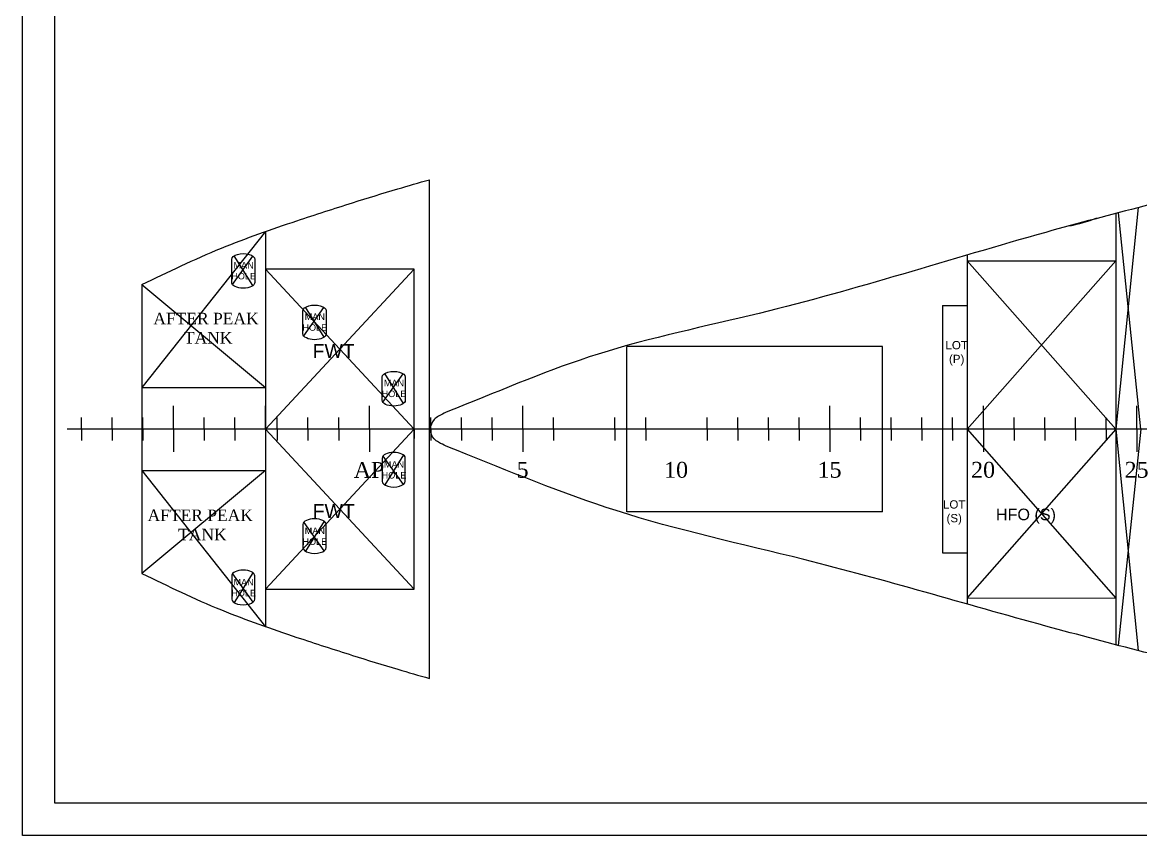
# Model space of a CAD drawing. Header units: millimetres. Extents: x 2592 to 2762, y 1632 to 1753.
# Drawn here: x 2591.74 to 2626.18, y 1631.92 to 1656.98 of the extents above; entities that cross this region are included whole.
import ezdxf

# ---------------------------------------------------------------- set-up
doc = ezdxf.new("R2010")
doc.units = ezdxf.units.MM
doc.linetypes.add('CENTER', pattern=[50.8, 31.75, -6.35, 6.35, -6.35])
doc.layers.add('-1', color=7, linetype='Continuous')
doc.layers.add('15', color=7, linetype='Continuous')
doc.styles.add('ASU', font='isocp.shx', dxfattribs={"height": 0.005})
doc.styles.add('gurit', font='Arial.ttf', dxfattribs={"height": 0.00225})

msp = doc.modelspace()

# ---------------------------------------------------------------- linework, layer by layer
at = {"layer": '-1', "color": 7}
for points in [[(2761.939, 1631.918), (2591.739, 1631.918), (2591.739, 1752.718), (2761.939, 1752.718)], [(2760.939, 1632.918), (2592.739, 1632.918), (2592.739, 1751.718), (2760.939, 1751.718)]]:
    msp.add_lwpolyline(points, close=True, dxfattribs=at)
for p, q in [((2604.279, 1636.764), (2604.279, 1652.134)), ((2625.421, 1651.095), (2625.421, 1637.801)), ((2625.421, 1651.095), (2625.421, 1637.801)), ((2599.232, 1650.539), (2599.232, 1638.358)), ((2598.188, 1648.967), (2598.188, 1649.679)), ((2598.211, 1648.904), (2598.836, 1649.781)), ((2598.842, 1648.869), (2598.267, 1649.79)), ((2598.901, 1649.679), (2598.901, 1648.967)), ((2620.84, 1649.812), (2620.84, 1639.056)), ((2620.84, 1649.633), (2625.421, 1649.633)), ((2603.809, 1649.378), (2599.232, 1649.378)), ((2603.811, 1639.513), (2603.809, 1649.378)), ((2595.418, 1648.9), (2595.418, 1639.998)), ((2600.404, 1647.319), (2601.029, 1648.197)), ((2601.035, 1647.284), (2600.46, 1648.206)), ((2603.81, 1644.588), (2603.81, 1648.223)), ((2620.079, 1648.26), (2620.079, 1640.63)), ((2620.079, 1648.26), (2620.84, 1648.26)), ((2620.079, 1648.26), (2620.079, 1640.63)), ((2600.381, 1647.382), (2600.381, 1648.094)), ((2601.094, 1648.094), (2601.094, 1647.382)), ((2610.357, 1641.898, 0), (2610.357, 1646.994, 0)), ((2618.233, 1646.994, 0), (2610.357, 1646.994, 0)), ((2618.234, 1644.203, 0), (2618.233, 1646.994, 0)), ((2602.845, 1645.274), (2603.469, 1646.151)), ((2603.475, 1645.239), (2602.9, 1646.16)), ((2595.418, 1645.73), (2599.232, 1645.73)), ((2602.822, 1645.337), (2602.822, 1646.049)), ((2603.534, 1646.049), (2603.534, 1645.337)), ((2596.395, 1644.808), (2596.395, 1645.162)), ((2599.232, 1644.808), (2599.232, 1645.162)), ((2602.427, 1644.808), (2602.427, 1645.162)), ((2607.155, 1644.808), (2607.155, 1645.162)), ((2616.611, 1644.808), (2616.611, 1645.162)), ((2621.339, 1644.808), (2621.339, 1645.162)), ((2626.067, 1644.808), (2626.067, 1645.162)), ((2593.558, 1644.454), (2593.558, 1644.808)), ((2594.504, 1644.454), (2594.504, 1644.808)), ((2595.449, 1644.454), (2595.449, 1644.808)), ((2596.395, 1644.454), (2596.395, 1644.808)), ((2596.395, 1644.454), (2596.395, 1644.808)), ((2597.341, 1644.454), (2597.341, 1644.808)), ((2598.286, 1644.454), (2598.286, 1644.808)), ((2599.232, 1644.454), (2599.232, 1644.808)), ((2599.232, 1644.445), (2599.232, 1644.731)), ((2599.591, 1644.454), (2599.591, 1644.808)), ((2600.536, 1644.454), (2600.536, 1644.808)), ((2601.482, 1644.454), (2601.482, 1644.808)), ((2602.427, 1644.454), (2602.427, 1644.808)), ((2603.81, 1644.445), (2603.81, 1644.731)), ((2604.319, 1644.454), (2604.319, 1644.808)), ((2605.264, 1644.454), (2605.264, 1644.808)), ((2606.21, 1644.454), (2606.21, 1644.808)), ((2607.155, 1644.454), (2607.155, 1644.808)), ((2608.101, 1644.454), (2608.101, 1644.808)), ((2609.992, 1644.454), (2609.992, 1644.808)), ((2610.938, 1644.454), (2610.938, 1644.808)), ((2612.829, 1644.454), (2612.829, 1644.808)), ((2613.774, 1644.454), (2613.774, 1644.808)), ((2614.72, 1644.454), (2614.72, 1644.808)), ((2615.665, 1644.454), (2615.665, 1644.808)), ((2616.611, 1644.454), (2616.611, 1644.808)), ((2617.557, 1644.454), (2617.557, 1644.808)), ((2618.502, 1644.454), (2618.502, 1644.808)), ((2619.448, 1644.454), (2619.448, 1644.808)), ((2620.393, 1644.454), (2620.393, 1644.808)), ((2621.339, 1644.454), (2621.339, 1644.808)), ((2622.284, 1644.454), (2622.284, 1644.808)), ((2623.23, 1644.454), (2623.23, 1644.808)), ((2624.176, 1644.454), (2624.176, 1644.808)), ((2625.121, 1644.454), (2625.121, 1644.808)), ((2626.067, 1644.454), (2626.067, 1644.808)), ((2593.558, 1644.454), (2593.558, 1644.101)), ((2594.504, 1644.454), (2594.504, 1644.101)), ((2595.449, 1644.454), (2595.449, 1644.101)), ((2596.395, 1644.454), (2596.395, 1644.101)), ((2596.395, 1644.454), (2596.395, 1644.101)), ((2597.341, 1644.454), (2597.341, 1644.101)), ((2598.286, 1644.454), (2598.286, 1644.101)), ((2599.232, 1644.454), (2599.232, 1644.101)), ((2599.232, 1644.445), (2599.232, 1644.16)), ((2599.591, 1644.454), (2599.591, 1644.101)), ((2600.536, 1644.454), (2600.536, 1644.101)), ((2601.482, 1644.454), (2601.482, 1644.101)), ((2602.427, 1644.454), (2602.427, 1644.101)), ((2603.81, 1644.445), (2603.81, 1644.16)), ((2604.319, 1644.454), (2604.319, 1644.101)), ((2605.264, 1644.454), (2605.264, 1644.101)), ((2606.21, 1644.454), (2606.21, 1644.101)), ((2607.155, 1644.454), (2607.155, 1644.101)), ((2607.155, 1644.454), (2607.155, 1644.101)), ((2608.101, 1644.454), (2608.101, 1644.101)), ((2609.992, 1644.454), (2609.992, 1644.101)), ((2610.938, 1644.454), (2610.938, 1644.101)), ((2612.829, 1644.454), (2612.829, 1644.101)), ((2613.774, 1644.454), (2613.774, 1644.101)), ((2614.72, 1644.454), (2614.72, 1644.101)), ((2615.665, 1644.454), (2615.665, 1644.101)), ((2616.611, 1644.454), (2616.611, 1644.101)), ((2617.557, 1644.454), (2617.557, 1644.101)), ((2618.502, 1644.454), (2618.502, 1644.101)), ((2619.448, 1644.454), (2619.448, 1644.101)), ((2620.393, 1644.454), (2620.393, 1644.101)), ((2621.339, 1644.454), (2621.339, 1644.101)), ((2622.284, 1644.454), (2622.284, 1644.101)), ((2623.23, 1644.454), (2623.23, 1644.101)), ((2624.176, 1644.454), (2624.176, 1644.101)), ((2625.121, 1644.454), (2625.121, 1644.101)), ((2626.067, 1644.454), (2626.067, 1644.101)), ((2596.395, 1644.101), (2596.395, 1643.747)), ((2599.232, 1644.101), (2599.232, 1643.747)), ((2602.427, 1644.101), (2602.427, 1643.747)), ((2607.155, 1644.101), (2607.155, 1643.747)), ((2616.611, 1644.101), (2616.611, 1643.747)), ((2621.339, 1644.101), (2621.339, 1643.747)), ((2626.067, 1644.101), (2626.067, 1643.747)), ((2602.822, 1643.553), (2602.822, 1642.841)), ((2602.845, 1643.616), (2603.469, 1642.739)), ((2603.475, 1643.651), (2602.9, 1642.73)), ((2603.534, 1642.841), (2603.534, 1643.553)), ((2595.418, 1643.168), (2599.232, 1643.168)), ((2601.035, 1641.606), (2600.46, 1640.685)), ((2618.233, 1641.898, 0), (2610.357, 1641.898, 0)), ((2600.381, 1641.508), (2600.381, 1640.796)), ((2600.404, 1641.571), (2601.029, 1640.694)), ((2601.094, 1640.796), (2601.094, 1641.508)), ((2620.079, 1640.63), (2620.84, 1640.63)), ((2598.188, 1639.924), (2598.188, 1639.211)), ((2598.211, 1639.986), (2598.836, 1639.109)), ((2598.842, 1640.022), (2598.267, 1639.1)), ((2598.901, 1639.211), (2598.901, 1639.924)), ((2599.232, 1639.513), (2603.811, 1639.513)), ((2620.84, 1639.243), (2625.421, 1639.238))]:
    msp.add_line(p, q)
at = {"linetype": 'CENTER', "ltscale": 50}
for p, q in [((2626.111, 1651.275), (2625.421, 1644.445)), ((2625.494, 1651.114), (2626.181, 1644.445)), ((2625.421, 1649.633), (2620.84, 1644.445)), ((2620.843, 1649.633), (2625.418, 1644.445)), ((2620.84, 1644.445), (2625.421, 1639.238)), ((2625.418, 1644.445), (2620.84, 1639.243)), ((2625.421, 1644.445), (2626.11, 1637.622)), ((2626.185, 1644.445), (2625.495, 1637.782))]:
    msp.add_line(p, q, dxfattribs=at)
at = {"linetype": 'CENTER', "ltscale": 20}
for p, q in [((2599.232, 1650.539), (2595.418, 1645.73)), ((2599.232, 1649.378), (2603.81, 1644.445)), ((2603.809, 1649.378), (2599.232, 1644.449)), ((2595.418, 1648.9), (2599.232, 1645.73)), ((2599.232, 1644.445), (2603.811, 1639.513)), ((2603.81, 1644.445), (2599.232, 1639.513)), ((2595.418, 1643.168), (2599.232, 1638.358)), ((2599.232, 1643.168), (2595.418, 1639.998))]:
    msp.add_line(p, q, dxfattribs=at)
at = {"ltscale": 5}
msp.add_line((2593.121, 1644.454), (2722.647, 1644.454), dxfattribs=at)
at = {"extrusion": (0, 0, -1)}
for centre, start_param, end_param in [((2598.544, 1649.679), 0, 3.141593), ((2598.544, 1648.967), 3.141593, 6.283185), ((2600.738, 1648.094), 0, 3.141593), ((2600.738, 1647.382), 3.141593, 6.283185), ((2603.178, 1646.049), 0, 3.141593), ((2603.178, 1645.337), 3.141593, 6.283185)]:
    msp.add_ellipse(centre, major_axis=(-0.356, 0), ratio=0.5, start_param=start_param, end_param=end_param, dxfattribs=at)
for centre, start_param, end_param in [((2603.178, 1643.553), 3.141593, 6.283185), ((2603.178, 1642.841), 0, 3.141593), ((2600.738, 1641.508), 3.141593, 6.283185), ((2600.738, 1640.796), 0, 3.141593), ((2598.544, 1639.924), 3.141593, 6.283185), ((2598.544, 1639.211), 0, 3.141593)]:
    msp.add_ellipse(centre, major_axis=(-0.356, 0), ratio=0.5, start_param=start_param, end_param=end_param)
for points in [[(2717.658, 1644.445), (2717.658, 1644.468), (2717.519, 1644.559), (2714.034, 1645.501), (2707.982, 1647.758), (2701.931, 1650.479), (2695.879, 1652.361), (2689.827, 1653.579), (2683.776, 1654.271), (2677.724, 1654.526), (2671.673, 1654.526), (2665.621, 1654.526), (2659.57, 1654.526), (2653.518, 1654.526), (2647.467, 1654.526), (2641.415, 1654.301), (2635.364, 1653.496), (2629.312, 1652.086), (2623.261, 1650.512), (2614.436, 1648.015), (2609.473, 1646.76), (2605.106, 1645.094), (2604.794, 1644.966), (2604.561, 1644.849), (2604.425, 1644.742), (2604.279, 1644.445)], [(2717.658, 1644.445), (2717.658, 1644.423), (2717.519, 1644.332), (2714.034, 1643.39), (2707.982, 1641.133), (2701.931, 1638.411), (2695.879, 1636.53), (2689.827, 1635.311), (2683.776, 1634.62), (2677.724, 1634.364), (2671.673, 1634.364), (2665.621, 1634.364), (2659.57, 1634.364), (2653.518, 1634.364), (2647.467, 1634.364), (2641.415, 1634.589), (2635.364, 1635.394), (2629.312, 1636.804), (2623.261, 1638.378), (2615.81, 1640.427), (2610.029, 1641.935), (2605.106, 1643.797), (2604.794, 1643.925), (2604.561, 1644.042), (2604.425, 1644.149), (2604.279, 1644.445)]]:
    msp.add_spline(points, degree=3)
for points in [[(2595.418, 1648.9), (2596.228, 1649.291), (2597.781, 1650.042), (2599.981, 1650.805), (2601.8, 1651.393), (2603.161, 1651.815), (2603.953, 1652.044), (2604.279, 1652.134)], [(2595.418, 1639.998), (2596.228, 1639.607), (2597.781, 1638.856), (2599.981, 1638.093), (2601.8, 1637.505), (2603.161, 1637.082), (2603.953, 1636.854), (2604.279, 1636.764)]]:
    msp.add_open_spline(points, degree=3, knots=[0, 0, 0, 0, 2120.485996, 4067.377226, 5486.132896, 6629.780203, 7429.816829, 7429.816829, 7429.816829, 7429.816829])
msp.add_open_spline([(2623.998, 1650.714), (2624.272, 1650.768), (2624.556, 1650.854), (2624.836, 1650.955)], degree=3)
at = {"layer": '15', "elevation": 0}
msp.add_lwpolyline([(2618.233, 1641.898), (2618.233, 1646.994)], dxfattribs=at)

# ---------------------------------------------------------------- texts
at = {"char_height": 0.2003, "width": 1.25589, "attachment_point": 5, "style": 'gurit'}
for insert, rotation in [((2598.554, 1649.329), 360), ((2600.747, 1647.745), 360), ((2603.187, 1645.7), 360), ((2600.747, 1641.146), 0), ((2598.554, 1639.561), 0)]:
    msp.add_mtext('MAN\\PHOLE', dxfattribs=dict(at, insert=insert, rotation=rotation))
at = {"attachment_point": 5}
for s, insert, char_height, width, style in [('{\\fTimes New Roman|b0|i0|c0|p18;AFTER PEAK\\P TANK}', (2597.395, 1647.559), 0.35605, 5.16093, 'gurit'), ('LOT\\P(P)', (2620.517, 1646.785), 0.2543, 3.03781, 'gurit'), ('{\\H1.2x;FWT}', (2601.326, 1646.858), 0.35605, 2.28607, 'gurit'), ('{\\fTimes New Roman|b0|i0|c0|p18;AP}', (2602.418, 1643.19), 0.48854, 4.98215, 'ASU'), ('MAN\\PHOLE', (2603.187, 1643.191), 0.2003, 1.25589, 'gurit'), ('{\\fTimes New Roman|b0|i0|c0|p18;5}', (2607.146, 1643.19), 0.48854, 4.98215, 'ASU'), ('{\\fTimes New Roman|b0|i0|c0|p18;10}', (2611.874, 1643.19), 0.48854, 4.98215, 'ASU'), ('{\\fTimes New Roman|b0|i0|c0|p18;15}', (2616.602, 1643.191), 0.48854, 4.98215, 'ASU'), ('{\\fTimes New Roman|b0|i0|c0|p18;20}', (2621.33, 1643.19), 0.48854, 4.98215, 'ASU'), ('{\\fTimes New Roman|b0|i0|c0|p18;25}', (2626.058, 1643.19), 0.48854, 4.98215, 'ASU'), ('{\\fTimes New Roman|b0|i0|c0|p18;AFTER PEAK\\P TANK}', (2597.217, 1641.494), 0.35605, 5.16093, 'gurit'), ('{\\H1.2x;FWT}', (2601.327, 1641.924), 0.35605, 2.28607, 'gurit'), ('LOT\\P(S)', (2620.441, 1641.877), 0.2543, 3.03781, 'gurit'), ('HFO (S)', (2622.65, 1641.765), 0.356, 3.03781, 'gurit')]:
    msp.add_mtext(s, dxfattribs=dict(at, insert=insert, char_height=char_height, width=width, style=style))

doc.saveas('drawing.dxf')
